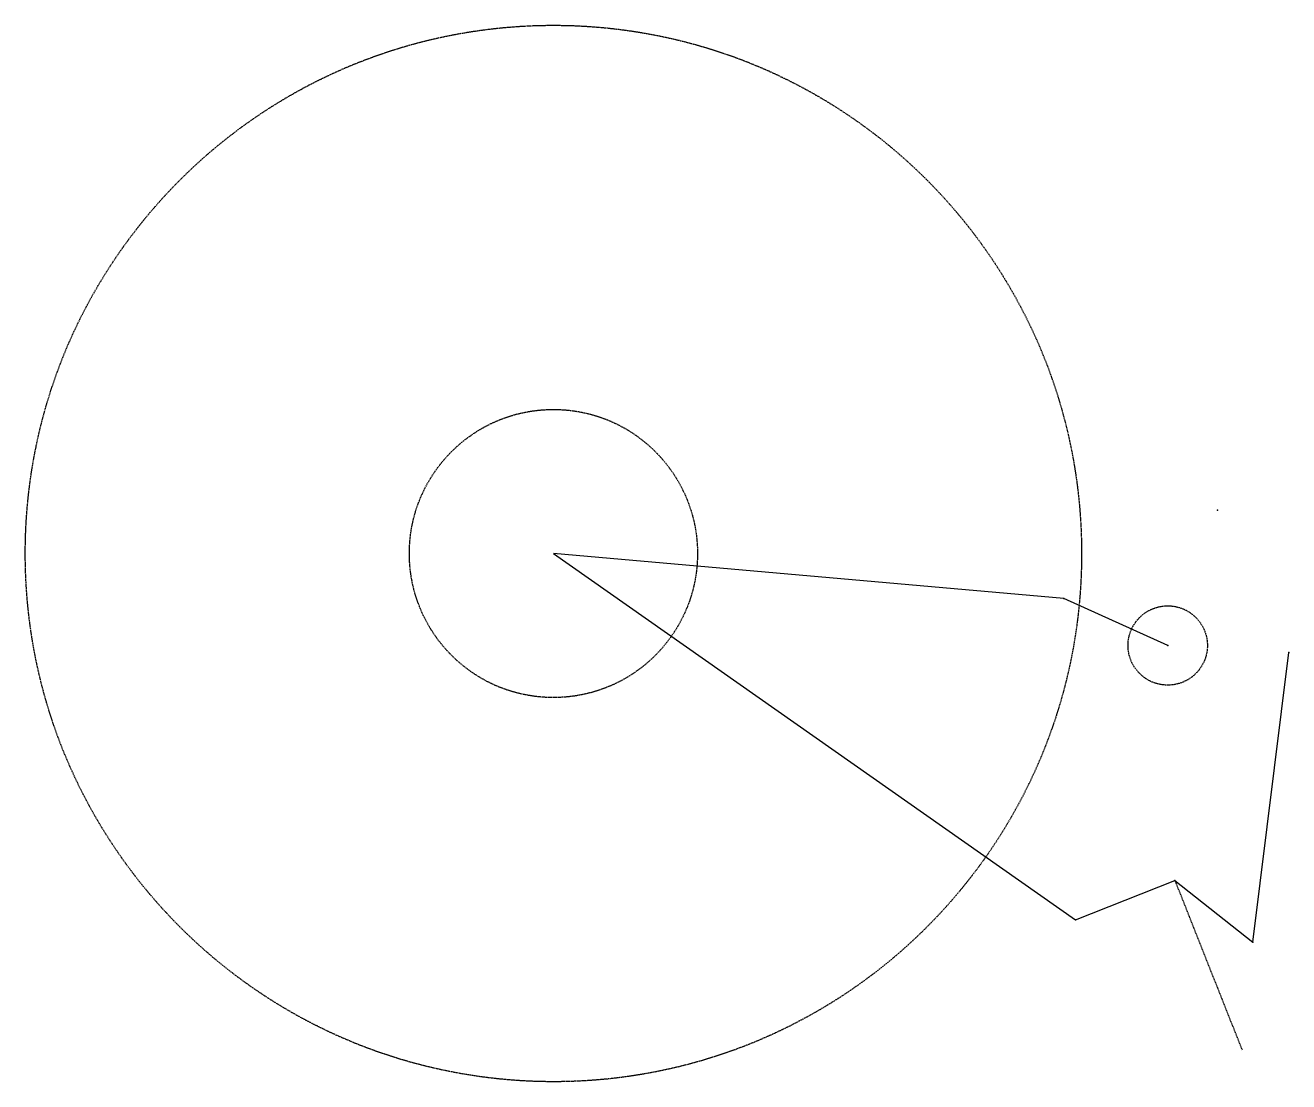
# Model space of a CAD drawing. Header units: millimetres. Extents: x -838 to 50, y -376 to 366.
import ezdxf

# ---------------------------------------------------------------- set-up
doc = ezdxf.new("R2010")
doc.units = ezdxf.units.MM
doc.linetypes.add('DASHED', pattern=[0.75, 0.5, -0.25])
doc.layers.get('0').update_dxf_attribs({"linetype": 'CONTINUOUS'})

msp = doc.modelspace()

# ---------------------------------------------------------------- linework, layer by layer
for p, q in [((-107.9, -37.05), (-466.5, -5.4)), ((-466.5, -5.4), (-99.72, -262.64)), ((-35, -70), (-107.9, -37.05)), ((24.88, -278.45), (50, -75)), ((-99.72, -262.64), (-30, -235)), ((-30, -235), (24.88, -278.45))]:
    msp.add_line(p, q)
at = {"linetype": 'DASHED'}
msp.add_line((-30, -235), (17.18, -354), dxfattribs=at)
for centre, radius in [((-466.5, -5.4), 371), ((-466.5, -5.4), 101.19), ((-35, -70), 27.87)]:
    msp.add_circle(centre, radius, dxfattribs=at)
for p in [(0, 25), (0, 25), (-107.9, -37.05), (-35, -70), (-35, -70), (50, -75), (-30, -235), (-99.72, -262.64), (24.88, -278.45)]:
    msp.add_point(p)

doc.saveas('drawing.dxf')
